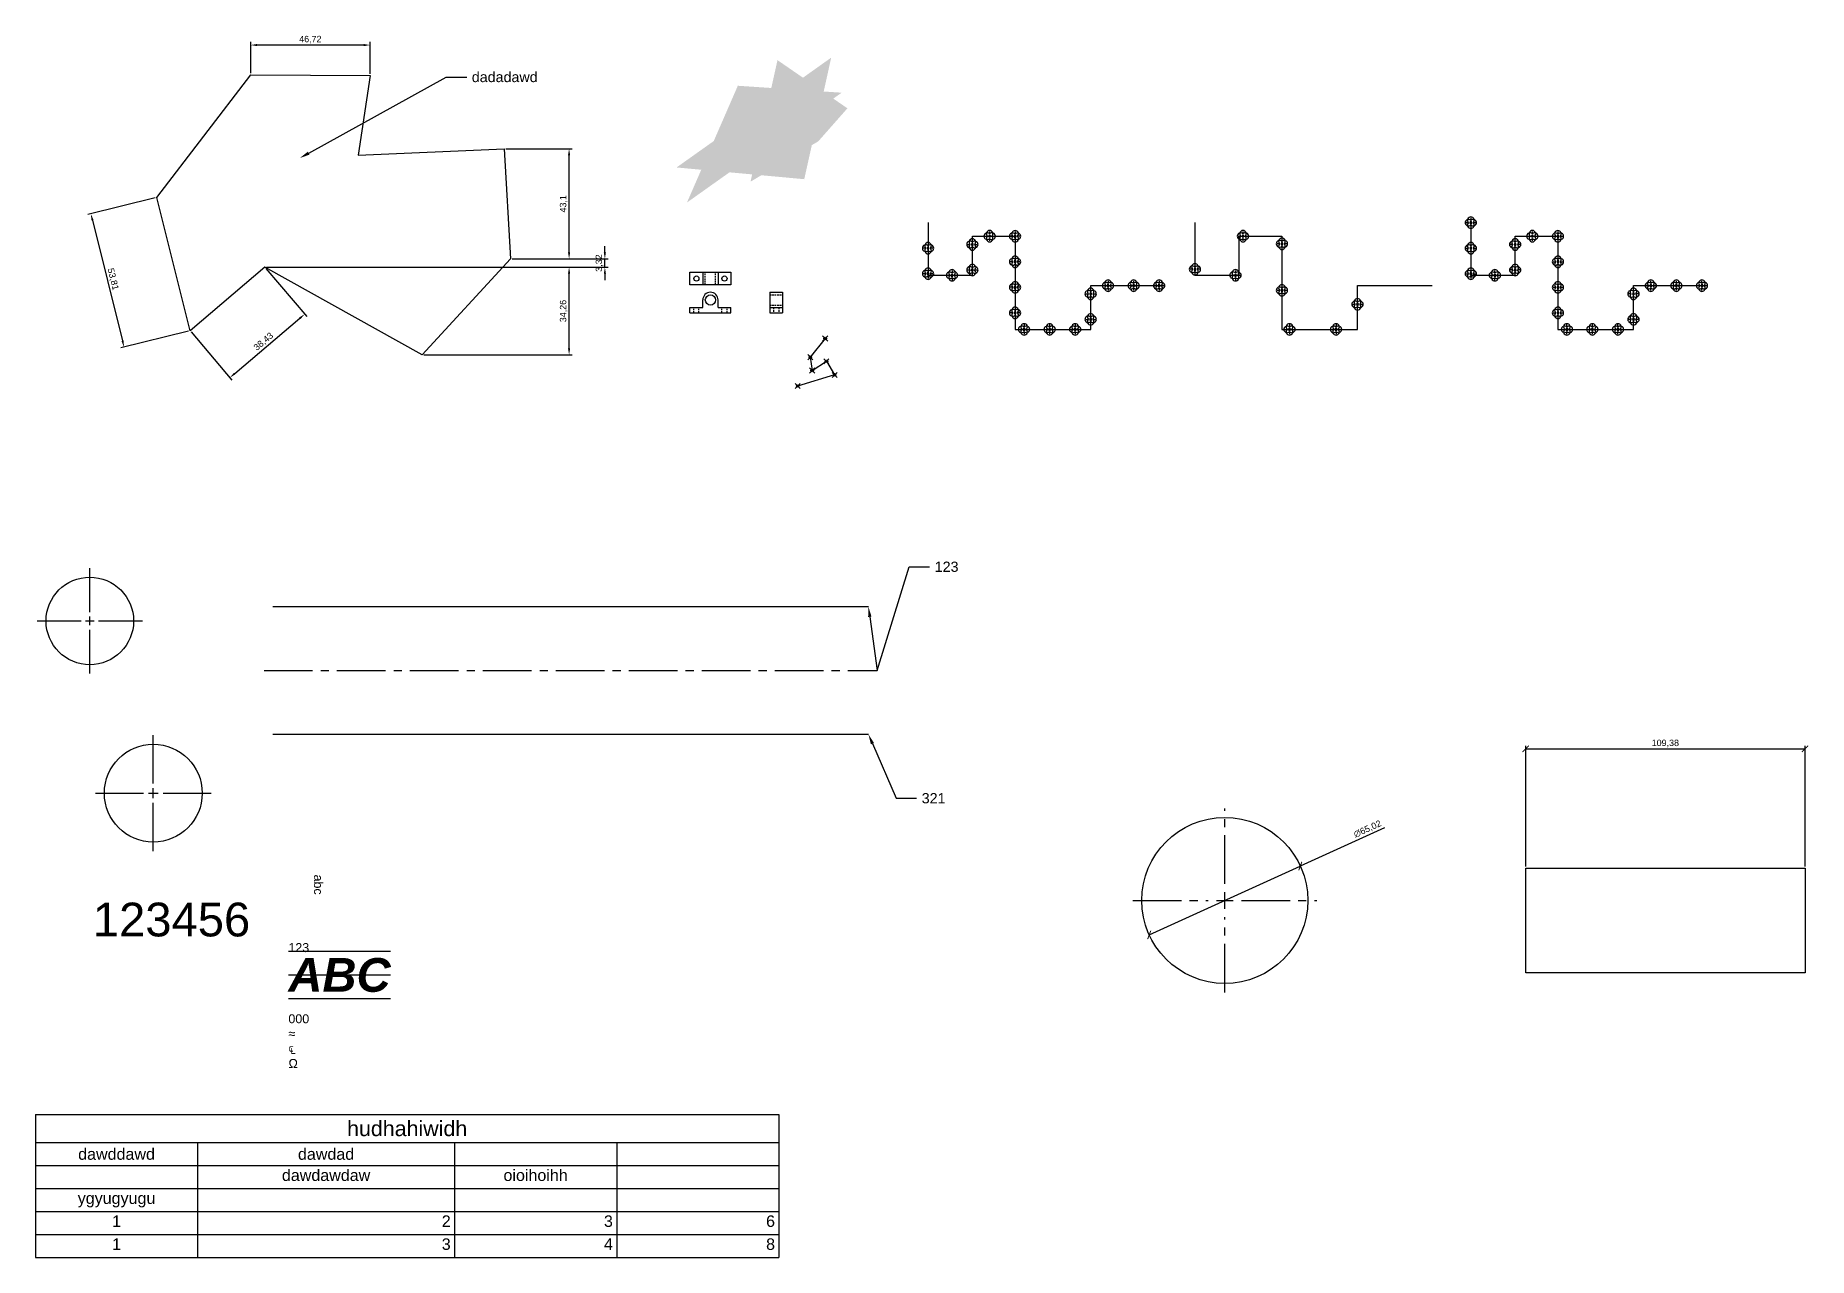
# Model space of a CAD drawing. Header units: millimetres. Extents: x 2181 to 2875, y 1534 to 2013.
import ezdxf
from ezdxf import colors
from ezdxf.entities.mleader import LeaderData, LeaderLine
from ezdxf.math import Vec2, Vec3

# ---------------------------------------------------------------- set-up
doc = ezdxf.new("R2010")
doc.units = ezdxf.units.MM
doc.header["$PDMODE"] = 35
doc.linetypes.add('CENTER2', pattern=[28.575, 19.05, -3.175, 3.175, -3.175])
doc.linetypes.add('DASHED', pattern=[19.05, 12.7, -6.35])
doc.styles.get("Standard").update_dxf_attribs({"font": 'arial.ttf'})
doc.dimstyles.new('ISO-25', dxfattribs={"dimtxt": 2.5, "dimasz": 2.5, "dimexe": 1.25, "dimexo": 0.625, "dimtad": 1, "dimtxsty": 'Standard', "dimcen": 2.5, "dimadec": 0, "dimazin": 0, "dimtfac": 1, "dimtmove": 0, "dimatfit": 3, "dimfxl": 1, "dimarcsym": 0})
doc.dimstyles.new('练习-标注样式修改', dxfattribs={"dimtxt": 2.5, "dimasz": 2.5, "dimexe": 1.25, "dimexo": 0.625, "dimtad": 1, "dimtxsty": 'Standard', "dimblk": 'ARCHTICK', "dimcen": 2.5, "dimclrd": 1, "dimclre": 1, "dimclrt": 1, "dimadec": 0, "dimazin": 0, "dimtfac": 1, "dimtmove": 0, "dimatfit": 3, "dimldrblk": 'DOT', "dimfxl": 1, "dimtfillclr": 1, "dimarcsym": 0})

# ---------------------------------------------------------------- blocks, each defined once
blk = doc.blocks.new('001')
for p, q in [((-1.87, 0), (-0.88, 0)), ((-0.35, 0), (0, 0)), ((0, 1.87), (0, 0.88)), ((0, 0.35), (0, 0)), ((0, 0), (0, -0.35)), ((0, 0), (0.35, 0)), ((0.88, 0), (1.87, 0)), ((0, -0.88), (0, -1.87))]:
    blk.add_line(p, q)
for centre, start, end in [((-0.94, 0), 43.19508, 316.80492), ((0, 0.94), 313.19508, 226.80492), ((0.94, 0), 166.0309, 193.9691), ((0, -0.94), 76.0309, 103.9691), ((0.94, 0), 223.19508, 136.80492), ((-0.94, 0), 346.0309, 13.9691), ((0, -0.94), 133.19508, 46.80492), ((0, 0.94), 256.0309, 283.9691)]:
    blk.add_arc(centre, 1.29, start, end)
blk = doc.blocks.new('*D6')
at = {"color": 0, "lineweight": -2, "transparency": 16777216}
for p, q in [((2265.34, 1998.07), (2265.34, 2010.31)), ((2309.56, 2009.06), (2267.84, 2009.06)), ((2312.06, 1997.8), (2312.06, 2010.31))]:
    blk.add_line(p, q, dxfattribs=at)
at = {"color": 0, "transparency": 16777216}
for points in [[(2267.84, 2009.48), (2267.84, 2008.64), (2265.34, 2009.06)], [(2309.56, 2009.48), (2309.56, 2008.64), (2312.06, 2009.06)]]:
    blk.add_solid(points, dxfattribs=at)
at = {"layer": 'Defpoints', "color": 0, "transparency": 16777216}
for p in [(2265.34, 2009.06), (2265.34, 1997.45), (2312.06, 1997.17)]:
    blk.add_point(p, dxfattribs=at)
at = {"color": 0, "transparency": 16777216, "insert": (2288.7, 2011.19), "char_height": 2.5, "attachment_point": 5}
blk.add_mtext('46,72', dxfattribs=at)
blk = doc.blocks.new('*D7')
at = {"color": 0, "lineweight": -2, "transparency": 16777216}
for p, q in [((2271.27, 1921.55), (2287.26, 1902.71)), ((2241.97, 1896.69), (2257.96, 1877.85)), ((2259.06, 1880.42), (2284.55, 1902.05))]:
    blk.add_line(p, q, dxfattribs=at)
at = {"color": 0, "transparency": 16777216}
for points in [[(2284.28, 1902.36), (2284.82, 1901.73), (2286.45, 1903.66)], [(2258.79, 1880.73), (2259.33, 1880.1), (2257.15, 1878.8)]]:
    blk.add_solid(points, dxfattribs=at)
at = {"layer": 'Defpoints', "color": 0, "transparency": 16777216}
for p in [(2270.87, 1922.03), (2286.45, 1903.66), (2241.57, 1897.17)]:
    blk.add_point(p, dxfattribs=at)
at = {"color": 0, "transparency": 16777216, "insert": (2270.42, 1892.85), "char_height": 2.5, "attachment_point": 5, "rotation": 40.31387}
blk.add_mtext('38,43', dxfattribs=at)
blk = doc.blocks.new('*D8')
at = {"color": 0, "lineweight": -2, "transparency": 16777216}
for p, q in [((2227.97, 1949.23), (2201.54, 1942.65)), ((2203.35, 1940.53), (2215.14, 1893.17)), ((2240.96, 1897.02), (2214.53, 1890.44))]:
    blk.add_line(p, q, dxfattribs=at)
at = {"color": 0, "transparency": 16777216}
for points in [[(2203.76, 1940.63), (2202.95, 1940.43), (2202.75, 1942.95)], [(2215.54, 1893.27), (2214.74, 1893.07), (2215.74, 1890.74)]]:
    blk.add_solid(points, dxfattribs=at)
at = {"layer": 'Defpoints', "color": 0, "transparency": 16777216}
for p in [(2228.57, 1949.38), (2241.57, 1897.17), (2215.74, 1890.74)]:
    blk.add_point(p, dxfattribs=at)
at = {"color": 0, "transparency": 16777216, "insert": (2211.31, 1917.36), "char_height": 2.5, "attachment_point": 5, "rotation": 283.97404}
blk.add_mtext('53,81', dxfattribs=at)
blk = doc.blocks.new('*D9')
at = {"color": 0, "lineweight": -2, "transparency": 16777216}
for p, q in [((2271.49, 1922.03), (2391.26, 1922.03)), ((2390.01, 1890.27), (2390.01, 1919.53)), ((2333.14, 1887.77), (2391.26, 1887.77))]:
    blk.add_line(p, q, dxfattribs=at)
at = {"color": 0, "transparency": 16777216}
for points in [[(2389.59, 1919.53), (2390.43, 1919.53), (2390.01, 1922.03)], [(2389.59, 1890.27), (2390.43, 1890.27), (2390.01, 1887.77)]]:
    blk.add_solid(points, dxfattribs=at)
at = {"layer": 'Defpoints', "color": 0, "transparency": 16777216}
for p in [(2270.87, 1922.03), (2390.01, 1922.03), (2332.52, 1887.77)]:
    blk.add_point(p, dxfattribs=at)
at = {"color": 0, "transparency": 16777216, "insert": (2387.88, 1904.9), "char_height": 2.5, "attachment_point": 5, "rotation": 90}
blk.add_mtext('34,26', dxfattribs=at)
blk = doc.blocks.new('*D10')
at = {"color": 0, "lineweight": -2, "transparency": 16777216}
for p, q in [((2404.03, 1927.84), (2404.03, 1930.34)), ((2367.7, 1925.34), (2405.28, 1925.34)), ((2404.03, 1922.03), (2404.03, 1925.34)), ((2271.49, 1922.03), (2405.28, 1922.03)), ((2404.03, 1919.53), (2404.03, 1917.03))]:
    blk.add_line(p, q, dxfattribs=at)
at = {"color": 0, "transparency": 16777216}
for points in [[(2403.61, 1927.84), (2404.44, 1927.84), (2404.03, 1925.34)], [(2403.61, 1919.53), (2404.44, 1919.53), (2404.03, 1922.03)]]:
    blk.add_solid(points, dxfattribs=at)
at = {"layer": 'Defpoints', "color": 0, "transparency": 16777216}
for p in [(2367.07, 1925.34), (2404.03, 1925.34), (2270.87, 1922.03)]:
    blk.add_point(p, dxfattribs=at)
at = {"color": 0, "transparency": 16777216, "insert": (2401.9, 1923.69), "char_height": 2.5, "attachment_point": 5, "rotation": 90}
blk.add_mtext('3,32', dxfattribs=at)
blk = doc.blocks.new('*D11')
at = {"color": 0, "lineweight": -2, "transparency": 16777216}
for p, q in [((2365.21, 1968.44), (2391.26, 1968.44)), ((2390.01, 1927.84), (2390.01, 1965.94)), ((2367.7, 1925.34), (2391.26, 1925.34))]:
    blk.add_line(p, q, dxfattribs=at)
at = {"color": 0, "transparency": 16777216}
for points in [[(2389.59, 1965.94), (2390.43, 1965.94), (2390.01, 1968.44)], [(2389.59, 1927.84), (2390.43, 1927.84), (2390.01, 1925.34)]]:
    blk.add_solid(points, dxfattribs=at)
at = {"layer": 'Defpoints', "color": 0, "transparency": 16777216}
for p in [(2364.58, 1968.44), (2390.01, 1968.44), (2367.07, 1925.34)]:
    blk.add_point(p, dxfattribs=at)
at = {"color": 0, "transparency": 16777216, "insert": (2387.88, 1946.89), "char_height": 2.5, "attachment_point": 5, "rotation": 90}
blk.add_mtext('43,1', dxfattribs=at)
blk = doc.blocks.new('*U12')
at = {"color": 0, "linetype": 'CENTER2', "transparency": 16777216}
for p, q in [((0, 3.43), (0, 20.64)), ((-20.64, 0), (-3.43, 0)), ((3.43, 0), (20.64, 0)), ((0, -20.64), (0, -3.43))]:
    blk.add_line(p, q, dxfattribs=at)
at = {"color": 0, "linetype": 'Continuous', "transparency": 16777216}
for p, q in [((-1.71, 0), (1.71, 0)), ((0, -1.71), (0, 1.71))]:
    blk.add_line(p, q, dxfattribs=at)
blk = doc.blocks.new('*U13')
at = {"color": 0, "linetype": 'CENTER2', "transparency": 16777216}
blk.add_line((-120.08, 0), (120.08, 0), dxfattribs=at)
blk = doc.blocks.new('*U14')
at = {"color": 0, "linetype": 'CENTER2', "transparency": 16777216}
for p, q in [((0, 3.83), (0, 22.66)), ((-22.66, 0), (-3.83, 0)), ((3.83, 0), (22.66, 0)), ((0, -22.66), (0, -3.83))]:
    blk.add_line(p, q, dxfattribs=at)
at = {"color": 0, "linetype": 'Continuous', "transparency": 16777216}
for p, q in [((-1.92, 0), (1.92, 0)), ((0, -1.92), (0, 1.92))]:
    blk.add_line(p, q, dxfattribs=at)
blk = doc.blocks.new('*U17')
at = {"color": 0, "linetype": 'CENTER2', "transparency": 16777216}
for p, q in [((0, 6.5), (0, 36.01)), ((-36.01, 0), (-6.5, 0)), ((6.5, 0), (36.01, 0)), ((0, -36.01), (0, -6.5))]:
    blk.add_line(p, q, dxfattribs=at)
at = {"color": 0, "linetype": 'Continuous', "transparency": 16777216}
for p, q in [((-3.25, 0), (3.25, 0)), ((0, -3.25), (0, 3.25))]:
    blk.add_line(p, q, dxfattribs=at)
blk = doc.blocks.new('_ArchTick')
at = {"color": 0, "linetype": 'ByBlock', "const_width": 0.15}
blk.add_lwpolyline([(-0.5, -0.5), (0.5, 0.5)], dxfattribs=at)
blk = doc.blocks.new('*D18')
at = {"color": 1, "lineweight": -2, "transparency": 16777216}
for p in [(2709.25, 1702.54), (2617.18, 1660.58)]:
    blk.add_line(p, (2676.35, 1687.54), dxfattribs=at)
at = {"layer": 'Defpoints', "color": 0, "transparency": 16777216}
for p in [(2676.35, 1687.54), (2617.18, 1660.58)]:
    blk.add_point(p, dxfattribs=at)
at = {"color": 1, "lineweight": -2, "transparency": 16777216, "xscale": 2.5, "yscale": 2.5, "zscale": 2.5}
for p, rotation in [((2676.35, 1687.54), 204.4982421753006), ((2617.18, 1660.58), 24.49824217530051)]:
    blk.add_blockref('_ArchTick', p, dxfattribs=dict(at, rotation=rotation))
at = {"color": 1, "transparency": 16777216, "insert": (2702.72, 1701.94), "char_height": 2.5, "attachment_point": 5, "rotation": 24.49824}
blk.add_mtext('∅65,02', dxfattribs=at)
blk = doc.blocks.new('_Dot')
at = {"color": 0, "linetype": 'ByBlock', "lineweight": -2}
blk.add_line((-0.5, 0), (-1, 0), dxfattribs=at)
at = {"color": 0, "linetype": 'ByBlock', "const_width": 0.5}
blk.add_lwpolyline([(-0.25, 0, 1), (0.25, 0, 1)], format="xyb", close=True, dxfattribs=at)
blk = doc.blocks.new('*D19')
at = {"color": 1, "lineweight": -2, "transparency": 16777216}
for p, q in [((2764.6, 1687.31), (2764.6, 1734.66)), ((2764.6, 1733.41), (2873.98, 1733.41)), ((2873.98, 1687.31), (2873.98, 1734.66))]:
    blk.add_line(p, q, dxfattribs=at)
at = {"layer": 'Defpoints', "color": 0, "transparency": 16777216}
for p in [(2873.98, 1733.41), (2764.6, 1686.69), (2873.98, 1686.69)]:
    blk.add_point(p, dxfattribs=at)
at = {"color": 1, "lineweight": -2, "transparency": 16777216, "xscale": 2.5, "yscale": 2.5, "zscale": 2.5, "rotation": 180}
blk.add_blockref('_ArchTick', (2764.6, 1733.41), dxfattribs=at)
at = {"color": 1, "lineweight": -2, "transparency": 16777216, "xscale": 2.5, "yscale": 2.5, "zscale": 2.5}
blk.add_blockref('_ArchTick', (2873.98, 1733.41), dxfattribs=at)
at = {"color": 1, "transparency": 16777216, "insert": (2819.29, 1735.54), "char_height": 2.5, "attachment_point": 5}
blk.add_mtext('109,38', dxfattribs=at)
blk = doc.blocks.new('*T20')
at = {"color": 0, "linetype": 'ByBlock', "lineweight": -2, "transparency": 16777216}
for p, q in [((0, 0), (291.1, 0)), ((0, 0), (0, -56)), ((291.1, 0), (291.1, -56)), ((0, -11), (291.1, -11)), ((63.5, -11), (63.5, -56)), ((164.1, -11), (164.1, -56)), ((227.6, -11), (227.6, -56)), ((0, -20), (291.1, -20)), ((0, -29), (291.1, -29)), ((0, -38), (291.1, -38)), ((0, -47), (291.1, -47)), ((0, -56), (291.1, -56))]:
    blk.add_line(p, q, dxfattribs=at)
at = {"color": 0, "transparency": 16777216}
for s, insert, char_height, width, attachment_point in [('hudhahiwidh', (145.55, -5.5), 6, 288.0998, 5), ('dawddawd', (31.75, -15.5), 4.5, 60.5, 5), ('dawdad', (113.8, -15.5), 4.5, 97.5998, 5), ('dawdawdaw', (113.8, -21.5), 4.5, 97.5998, 2), ('oioihoihh', (195.85, -21.5), 4.5, 60.5, 2), ('ygyugyugu', (31.75, -30.5), 4.5, 60.5, 2), ('1', (31.75, -39.5), 4.5, 60.5, 2), ('2', (162.6, -39.5), 4.5, 97.5998, 3), ('3', (226.1, -39.5), 4.5, 60.5, 3), ('6', (289.6, -39.5), 4.5, 60.5, 3), ('1', (31.75, -48.5), 4.5, 60.5, 2), ('3', (162.6, -48.5), 4.5, 97.5998, 3), ('4', (226.1, -48.5), 4.5, 60.5, 3), ('8', (289.6, -48.5), 4.5, 60.5, 3)]:
    blk.add_mtext(s, dxfattribs=dict(at, insert=insert, char_height=char_height, width=width, attachment_point=attachment_point))

msp = doc.modelspace()

# ---------------------------------------------------------------- hatches: boundary and pattern name
at = {"true_color": 0x136734}
h = msp.add_hatch(color=116, dxfattribs=at)
h.dxf.hatch_style = 1
h.paths.add_polyline_path([(2492.649, 2004.137), (2432.087, 1961.127), (2482.102, 1956.536)])
h = msp.add_hatch(color=1)
h.dxf.hatch_style = 1
h.paths.add_polyline_path([(2498.999, 1984.295), (2471.61, 2003.165), (2461.062, 1955.564), (2487.601, 1971.375)])
h = msp.add_hatch(color=5)
h.dxf.hatch_style = 1
h.paths.add_polyline_path([(2496.74, 1990.411), (2456.081, 1993.131), (2436.177, 1947.4)])

# ---------------------------------------------------------------- linework, layer by layer
for p, q in [((2228.572, 1949.379), (2265.34, 1997.448)), ((2265.34, 1997.448), (2312.06, 1997.172)), ((2312.06, 1997.172), (2307.36, 1965.955)), ((2307.36, 1965.955), (2364.585, 1968.441)), ((2364.585, 1968.441), (2367.073, 1925.345)), ((2241.565, 1897.166), (2228.572, 1949.379)), ((2367.073, 1925.345), (2332.517, 1887.773)), ((2270.869, 1922.029), (2241.565, 1897.166)), ((2332.517, 1887.773), (2270.869, 1922.029)), ((2437.35, 1920.127), (2442.35, 1920.127)), ((2437.35, 1915.127), (2437.35, 1920.127)), ((2442.35, 1920.127), (2448.35, 1920.127)), ((2442.35, 1920.127), (2442.35, 1915.127)), ((2448.35, 1920.127), (2453.35, 1920.127)), ((2448.35, 1920.127), (2448.35, 1915.127)), ((2453.35, 1920.127), (2453.35, 1915.127)), ((2442.35, 1915.127), (2437.35, 1915.127)), ((2448.35, 1915.127), (2442.35, 1915.127)), ((2453.35, 1915.127), (2448.35, 1915.127)), ((2468.587, 1912.225), (2468.587, 1904.225)), ((2468.587, 1912.225), (2473.587, 1912.225)), ((2473.587, 1912.225), (2473.587, 1904.225)), ((2437.35, 1904.225), (2437.35, 1906.225)), ((2437.35, 1906.225), (2442.35, 1906.225)), ((2437.35, 1904.225), (2453.35, 1904.225)), ((2442.35, 1906.225), (2442.35, 1909.225)), ((2448.35, 1906.225), (2448.35, 1909.225)), ((2448.35, 1906.225), (2453.35, 1906.225)), ((2453.35, 1904.225), (2453.35, 1906.225)), ((2468.587, 1906.225), (2473.587, 1906.225)), ((2468.587, 1904.225), (2473.587, 1904.225)), ((2490.286, 1894.126), (2484.458, 1886.816)), ((2484.458, 1886.816), (2485.202, 1881.612)), ((2485.202, 1881.612), (2490.782, 1885.205)), ((2490.782, 1885.205), (2494.005, 1879.877)), ((2494.005, 1879.877), (2479.499, 1875.54)), ((2274.044, 1789.147), (2507.211, 1789.147)), ((2274.044, 1739.147), (2507.211, 1739.147))]:
    msp.add_line(p, q)
at = {"linetype": 'DASHED', "ltscale": 0.05}
for p, q in [((2443.35, 1915.127), (2443.35, 1920.127)), ((2447.35, 1915.127), (2447.35, 1920.127)), ((2468.587, 1911.225), (2473.587, 1911.225)), ((2438.85, 1904.225), (2438.85, 1906.225)), ((2440.85, 1904.225), (2440.85, 1906.225)), ((2449.85, 1904.225), (2449.85, 1906.225)), ((2451.85, 1904.225), (2451.85, 1906.225)), ((2468.587, 1907.225), (2473.587, 1907.225)), ((2470.087, 1906.225), (2470.087, 1904.225)), ((2472.087, 1906.225), (2472.087, 1904.225))]:
    msp.add_line(p, q, dxfattribs=at)
for points in [[(2530.588, 1939.514), (2530.588, 1918.916), (2547.935, 1918.916), (2547.935, 1934.211), (2564.669, 1934.211), (2564.669, 1897.707), (2594.26, 1897.707), (2594.26, 1914.837), (2623.443, 1914.837)], [(2635.073, 1939.514), (2635.073, 1918.916), (2652.419, 1918.916), (2652.419, 1934.211), (2669.154, 1934.211), (2669.154, 1897.707), (2698.745, 1897.707), (2698.745, 1914.837), (2727.927, 1914.837)], [(2743.132, 1939.514), (2743.132, 1918.916), (2760.479, 1918.916), (2760.479, 1934.211), (2777.213, 1934.211), (2777.213, 1897.707), (2806.804, 1897.707), (2806.804, 1914.837), (2835.987, 1914.837)]]:
    msp.add_lwpolyline(points)
msp.add_lwpolyline([(2764.6, 1686.69), (2873.978, 1686.69), (2873.978, 1645.737), (2764.6, 1645.737)], close=True)
for centre, radius in [((2439.85, 1917.627), 1), ((2450.85, 1917.627), 1), ((2445.35, 1909.225), 2), ((2202.336, 1783.538), 17.139), ((2227.184, 1716.085), 19.159), ((2646.766, 1674.063), 32.51)]:
    msp.add_circle(centre, radius)
msp.add_arc((2445.35, 1909.225), 3, 0, 180)
for p in [(2490.286, 1894.126), (2484.458, 1886.816), (2485.202, 1881.612), (2490.782, 1885.205), (2479.499, 1875.54), (2494.005, 1879.877)]:
    msp.add_point(p)

# ---------------------------------------------------------------- block references
for name, p in [('001', (2743.132, 1939.514)), ('001', (2554.695, 1934.211)), ('001', (2653.895, 1934.211)), ('001', (2743.132, 1929.514)), ('001', (2777.213, 1934.185)), ('001', (2777.213, 1924.185)), ('001', (2539.99, 1918.916)), ('001', (2601.06, 1914.837)), ('001', (2611.06, 1914.837)), ('001', (2621.06, 1914.837)), ('001', (2650.952, 1918.916)), ('001', (2743.132, 1919.514)), ('001', (2777.213, 1914.185)), ('001', (2777.213, 1904.185)), ('001', (2568.19, 1897.707)), ('001', (2578.19, 1897.707)), ('001', (2588.19, 1897.707)), ('001', (2672.105, 1897.707)), ('001', (2690.343, 1897.707)), ('*T20', (2181.049, 1590.215))]:
    msp.add_blockref(name, p)
for p, rotation in [((2530.588, 1929.514), 270), ((2547.935, 1930.972), 90), ((2564.669, 1934.185), 270), ((2669.154, 1931.232), 270), ((2760.479, 1930.972), 180), ((2767.239, 1934.211), 90), ((2564.669, 1924.185), 270), ((2635.073, 1921.276), 270), ((2530.588, 1919.514), 270), ((2547.935, 1920.972), 90), ((2564.669, 1914.185), 270), ((2752.535, 1918.916), 90), ((2760.479, 1920.972), 180), ((2813.604, 1914.837), 90), ((2823.604, 1914.837), 90), ((2833.604, 1914.837), 90), ((2594.26, 1911.638), 90), ((2669.154, 1912.994), 270), ((2698.745, 1907.544), 90), ((2806.804, 1911.638), 180), ((2564.669, 1904.185), 270), ((2594.26, 1901.638), 90), ((2806.804, 1901.638), 180), ((2780.735, 1897.707), 90), ((2790.735, 1897.707), 90), ((2800.735, 1897.707), 90)]:
    msp.add_blockref('001', p, dxfattribs=dict(rotation=rotation))
at = {"color": 1, "linetype": 'CENTER2'}
for name, p in [('*U12', (2202.336, 1783.538)), ('*U13', (2390.627, 1764.147))]:
    msp.add_blockref(name, p, dxfattribs=at)
at = {"linetype": 'CENTER2'}
for name, p in [('*U14', (2227.184, 1716.085)), ('*U17', (2646.766, 1674.063))]:
    msp.add_blockref(name, p, dxfattribs=at)

# ---------------------------------------------------------------- texts
msp.add_text('abc', height=3.5, rotation=270).set_placement((2290.119, 1684.201))
msp.add_text('123456', height=13.22).set_placement((2203.522, 1659.983))
at = {"insert": (2280.088, 1657.345), "char_height": 3.5, "width": 98.94499, "attachment_point": 1}
msp.add_mtext('\\A1;123\\P{\\fArial|b1|i1|c0|p34;\\H3.77714x;\\L\\O\\KABC\\fArial|b1|i0|c0|p34;\\o\\k\\P}000\\P≈\\P{\\fISOCPEUR|b0|i0|c0|p34;℄}\\PΩ', dxfattribs=at)

# ---------------------------------------------------------------- dimensions: what is measured, and where the dimension line sits
for base, p1, p2, dimstyle, picture, middle in [((2265.34, 2009.059), (2312.06, 1997.172), (2265.34, 1997.448), 'ISO-25', '*D6', (2288.7, 2011.186)), ((2873.978, 1733.411), (2764.6, 1686.69), (2873.978, 1686.69), '练习-标注样式修改', '*D19', (2819.289, 1735.538))]:
    dim = msp.add_linear_dim(base=base, p1=p1, p2=p2, dimstyle=dimstyle)
    dim.commit()
    dim.dimension.update_dxf_attribs({"geometry": picture, "text_midpoint": middle})
for base, p1, p2, picture, middle in [((2390.01, 1968.441), (2367.073, 1925.345), (2364.585, 1968.441), '*D11', (2387.882, 1946.893)), ((2390.01, 1922.029), (2332.517, 1887.773), (2270.869, 1922.029), '*D9', (2387.882, 1904.901))]:
    dim = msp.add_linear_dim(base=base, p1=p1, p2=p2, angle=270, dimstyle='ISO-25')
    dim.commit()
    dim.dimension.update_dxf_attribs({"geometry": picture, "text_midpoint": middle})
for p1, p2, distance, picture, middle in [((2228.572, 1949.379), (2241.565, 1897.166), -26.609, '*D8', (2211.312, 1917.361)), ((2241.565, 1897.166), (2270.869, 1922.029), -24.087, '*D7', (2270.425, 1892.853))]:
    dim = msp.add_aligned_dim(p1=p1, p2=p2, distance=distance, dimstyle='ISO-25')
    dim.commit()
    dim.dimension.update_dxf_attribs({"geometry": picture, "text_midpoint": middle})
dim = msp.add_linear_dim(base=(2404.026, 1925.345), p1=(2270.869, 1922.029), p2=(2367.073, 1925.345), angle=270, dimstyle='ISO-25')
dim.commit()
dim.dimension.update_dxf_attribs({"geometry": '*D10', "text_midpoint": (2404.026, 1923.687), "dimtype": 160})
dim = msp.add_diameter_dim_2p(p1=(2617.183, 1660.582), p2=(2676.35, 1687.544), dimstyle='练习-标注样式修改')
dim.commit()
dim.dimension.update_dxf_attribs({"geometry": '*D18', "text_midpoint": (2703.615, 1699.968), "dimtype": 163})

# ---------------------------------------------------------------- leaders
ml = msp.add_multileader_mtext('Standard')
ml.set_content('dadadawd', color=256)
ml.set_leader_properties()
ml.build(insert=Vec2(0, 0))
ctx = ml.context
ctx.base_point, ctx.plane_origin = Vec3(2349.915, 1996.523), Vec3(2284.545, 1964.797)
notes = []
notes.append((ctx, [(0, (1, 1, 0), (2341.915, 1996.523), (1, 0), 8, [(0, [(2284.545, 1964.797)], 0, [])])]))
ctx.mtext.insert, ctx.mtext.flow_direction = Vec3(2351.915, 1998.556), 5
ml = msp.add_multileader_mtext('Standard')
ml.set_content('123', color=256)
ml.set_leader_properties()
ml.build(insert=Vec2(0, 0))
ctx = ml.context
ctx.base_point, ctx.plane_origin = Vec3(2531.178, 1804.726), Vec3(2507.211, 1789.147)
notes.append((ctx, [(0, (1, 1, 0), (2523.178, 1804.726), (1, 0), 8, [(1, [(2507.211, 1789.147), (2510.711, 1764.147)], 0, [])])]))
ctx.mtext.insert, ctx.mtext.flow_direction = Vec3(2533.178, 1806.762), 5
ml = msp.add_multileader_mtext('Standard')
ml.set_content('321', color=256)
ml.set_leader_properties()
ml.build(insert=Vec2(0, 0))
ctx = ml.context
ctx.base_point, ctx.plane_origin = Vec3(2526.091, 1714.063), Vec3(2507.211, 1739.147)
notes.append((ctx, [(0, (1, 1, 0), (2518.091, 1714.063), (1, 0), 8, [(0, [(2507.211, 1739.147)], 0, [])])]))
ctx.mtext.insert, ctx.mtext.flow_direction = Vec3(2528.091, 1716.099), 5
for ctx, leaders in notes:
    for number, flags, end, landing, length, lines in leaders:
        leader = LeaderData()
        leader.index, (leader.has_last_leader_line, leader.has_dogleg_vector, leader.attachment_direction) = number, flags
        leader.last_leader_point, leader.dogleg_vector, leader.dogleg_length = Vec3(end), Vec3(landing), length
        for number, points, colour, breaks in lines:
            line = LeaderLine()
            line.index, line.vertices, line.color, line.breaks = number, Vec3.list(points), colors.encode_raw_color(colour), breaks
            leader.lines.append(line)
        ctx.leaders.append(leader)

doc.saveas('drawing.dxf')
